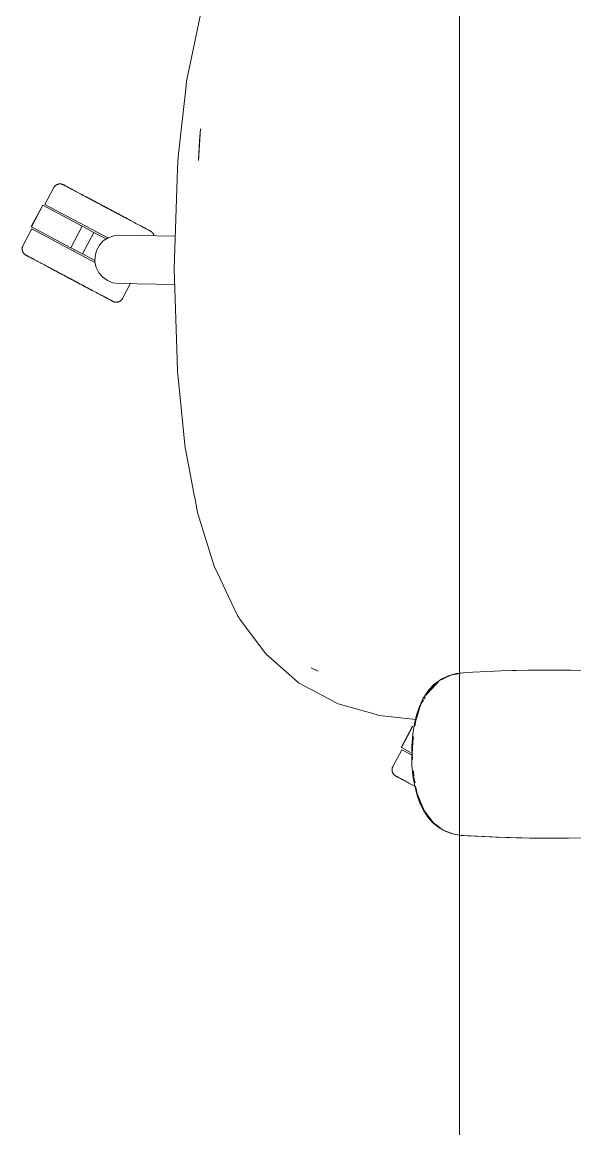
# Model space of a CAD drawing. Header units: millimetres. Extents: x 79795 to 317870, y -36033 to 97293.
# Drawn here: x 228745 to 229063, y 9948 to 10587 of the extents above; entities that cross this region are included whole.
import ezdxf

# ---------------------------------------------------------------- set-up
doc = ezdxf.new("R2010")
doc.units = ezdxf.units.MM
doc.header["$MEASUREMENT"] = 0
doc.layers.add('G-IMPT', color=8, linetype='CONTINUOUS', lineweight=9)
doc.layers.add('I-FURN', color=8, linetype='CONTINUOUS', lineweight=9)

msp = doc.modelspace()

# ---------------------------------------------------------------- linework, layer by layer
at = {"layer": 'G-IMPT'}
for p, q in [((228844.53, 10577.23), (228847.4, 10591.05)), ((228843.77, 10573.55), (228844.53, 10577.23)), ((228843.77, 10573.55), (228839.42, 10552.61)), ((228839.42, 10552.61), (228838.93, 10548.19)), ((228834.8, 10510.75), (228838.93, 10548.19)), ((228846.2, 10506.91), (228847.45, 10525.19)), ((228847.45, 10525.19), (228846.84, 10518.24)), ((228846.2, 10506.91), (228846.84, 10518.24)), ((228834, 10496.43), (228834.32, 10506.38)), ((228834.8, 10510.75), (228834.32, 10506.38)), ((228834, 10496.43), (228832.29, 10444.25)), ((228832.29, 10444.25), (228833.91, 10392.09)), ((228833.91, 10392.09), (228834.13, 10384.83)), ((228834.87, 10377.76), (228834.13, 10384.83)), ((228838.69, 10340.77), (228834.87, 10377.76)), ((228838.69, 10340.77), (228838.78, 10340.31)), ((228843.64, 10314.93), (228838.78, 10340.31)), ((228843.64, 10314.93), (228844.35, 10311.26)), ((228845.81, 10303.66), (228844.35, 10311.26)), ((228850, 10290.05), (228845.81, 10303.66)), ((228855.32, 10272.78), (228850, 10290.05)), ((228855.32, 10272.78), (228858.51, 10266.02)), ((228858.94, 10265.1), (228858.51, 10266.02)), ((228868.21, 10245.46), (228858.94, 10265.1)), ((228868.21, 10245.46), (228868.63, 10244.75)), ((228869.57, 10243.17), (228868.63, 10244.75)), ((228870.03, 10242.4), (228869.57, 10243.17)), ((228870.03, 10242.4), (228884.6, 10222.91)), ((228884.6, 10222.91), (228885.33, 10221.94)), ((228888.59, 10219.07), (228885.33, 10221.94)), ((228888.59, 10219.07), (228903.37, 10206.05)), ((228911.34, 10214.07), (228915.23, 10212.12)), ((228911.34, 10214.07), (228913.64, 10212.9)), ((228913.64, 10212.9), (228915.23, 10212.12)), ((228994.9, 10210.78), (228990.95, 10209.72)), ((228991.79, 10209.91), (228996.83, 10210.86)), ((228996.83, 10211.03), (228994.9, 10210.78)), ((228996.83, 10210.86), (228999.13, 10211.28)), ((228998.91, 10211.28), (228996.83, 10211.03)), ((229004.57, 10211.57), (228998.91, 10211.28)), ((229004.57, 10211.57), (229017.13, 10212.18)), ((229020.68, 10212.31), (229017.13, 10212.18)), ((229036.35, 10212.68), (229020.68, 10212.31)), ((229024.08, 10212.36), (229027.4, 10212.51)), ((229029.62, 10212.51), (229027.4, 10212.51)), ((229036.35, 10212.68), (229040.86, 10212.74)), ((229040.86, 10212.74), (229055.57, 10212.73)), ((229061.04, 10212.66), (229055.57, 10212.73)), ((229061.04, 10212.66), (229073.35, 10212.36)), ((228903.37, 10206.05), (228904.04, 10205.46)), ((228914.47, 10199.88), (228904.04, 10205.46)), ((228978.39, 10199.32), (228985.29, 10206.71)), ((228982.08, 10204.39), (228979.21, 10201.35)), ((228979.58, 10201.4), (228985.29, 10206.71)), ((228979.8, 10200.94), (228982.88, 10204.47)), ((228982.08, 10204.39), (228983.4, 10205.53)), ((228985.29, 10206.71), (228982.88, 10204.47)), ((228986.62, 10207.73), (228983.4, 10205.53)), ((228987.53, 10207.81), (228985.29, 10206.71)), ((228986.62, 10207.73), (228990.95, 10209.72)), ((228987.89, 10207.99), (228991.79, 10209.91)), ((228925.71, 10193.87), (228914.47, 10199.88)), ((228979.21, 10201.35), (228976.77, 10197.89)), ((228977.7, 10198.25), (228979.58, 10201.4)), ((228978.39, 10199.32), (228979.67, 10200.79)), ((228926.82, 10193.27), (228925.71, 10193.87)), ((228948.17, 10187.27), (228926.82, 10193.27)), ((228971.59, 10183.71), (228974.62, 10193.1)), ((228972.02, 10186.79), (228973.76, 10191.88)), ((228973.76, 10191.88), (228975.96, 10196.52)), ((228974.62, 10193.1), (228976.09, 10195.55)), ((228975.96, 10196.52), (228976.77, 10197.89)), ((228976.37, 10196.02), (228977.23, 10197.46)), ((228948.17, 10187.27), (228950.43, 10186.63)), ((228971.71, 10184.21), (228950.43, 10186.63)), ((228972.02, 10186.79), (228971.04, 10182.87)), ((228971.04, 10182.87), (228969.92, 10176.11)), ((228971.13, 10180.42), (228971.59, 10183.71)), ((228969.35, 10168.79), (228969.92, 10176.11)), ((228969.86, 10171.45), (228970.26, 10174.23)), ((228969.35, 10168.79), (228969.26, 10164.28)), ((228969.86, 10171.45), (228969.63, 10164.28)), ((228969.26, 10164.28), (228969.44, 10157.95)), ((228969.82, 10161.18), (228969.63, 10164.28)), ((228970, 10151.8), (228969.44, 10157.95)), ((228970.42, 10151.46), (228970.22, 10154.66)), ((228970, 10151.8), (228971, 10145.86)), ((228971.19, 10147.71), (228970.56, 10150.76)), ((228972.43, 10140.38), (228971, 10145.86)), ((228972.46, 10141.5), (228971.75, 10144.96)), ((228972.46, 10141.5), (228974.79, 10135.87)), ((228972.43, 10140.38), (228974.02, 10136.05)), ((228976, 10131.98), (228974.02, 10136.05)), ((228976.63, 10131.48), (228974.79, 10135.87)), ((228976, 10131.98), (228978.66, 10127.93)), ((228981.84, 10124.69), (228976.63, 10131.48)), ((228978.66, 10127.93), (228981.32, 10124.89)), ((228985.06, 10121.81), (228981.32, 10124.89)), ((228987.47, 10120.52), (228981.84, 10124.69)), ((228988.5, 10119.86), (228985.06, 10121.81)), ((228993.66, 10118.11), (228987.47, 10120.52)), ((228988.5, 10119.86), (228992.14, 10118.46)), ((228993.49, 10118.09), (228992.14, 10118.46)), ((228993.49, 10118.09), (228995.88, 10117.65)), ((228993.66, 10118.11), (228996.83, 10117.63)), ((228997.53, 10117.4), (228995.88, 10117.65)), ((229018.1, 10116.35), (228997.53, 10117.4)), ((229019.31, 10116.31), (228997.53, 10117.4)), ((228997.53, 10117.4), (228999.13, 10117.28)), ((229019.31, 10116.31), (228999.13, 10117.28)), ((229039.5, 10115.85), (229018.1, 10116.35)), ((229029.66, 10116.01), (229018.1, 10116.35)), ((229018.1, 10116.35), (229019.31, 10116.31)), ((229039.5, 10115.85), (229019.31, 10116.31)), ((229059.68, 10115.89), (229029.66, 10116.01)), ((229039.5, 10115.85), (229029.66, 10116.01)), ((229029.66, 10116.01), (229048.89, 10115.8)), ((229037.46, 10115.87), (229035.55, 10115.94)), ((229040.4, 10115.89), (229037.46, 10115.87)), ((229059.68, 10115.89), (229039.5, 10115.85)), ((229059.68, 10115.89), (229048.89, 10115.8)), ((229059.68, 10115.89), (229068.1, 10116.06))]:
    msp.add_line(p, q, dxfattribs=at)
at = {"layer": 'I-FURN'}
for p, q in [((228996.83, 9399.83), (228996.83, 10999.83)), ((228996.83, 10999.83), (228996.83, 9399.83)), ((228763.19, 10491.72), (228763.29, 10491.85)), ((228763.29, 10491.85), (228763.39, 10491.97)), ((228763.39, 10491.97), (228763.5, 10492.09)), ((228763.5, 10492.09), (228763.62, 10492.2)), ((228763.62, 10492.2), (228763.74, 10492.31)), ((228763.74, 10492.31), (228763.86, 10492.42)), ((228763.86, 10492.42), (228763.99, 10492.52)), ((228763.99, 10492.52), (228764.12, 10492.61)), ((228764.12, 10492.61), (228764.25, 10492.7)), ((228764.25, 10492.7), (228764.39, 10492.78)), ((228764.39, 10492.78), (228764.53, 10492.86)), ((228764.53, 10492.86), (228764.68, 10492.93)), ((228764.68, 10492.93), (228764.82, 10493)), ((228764.82, 10493), (228764.97, 10493.06)), ((228764.97, 10493.06), (228765.12, 10493.11)), ((228765.12, 10493.11), (228765.28, 10493.16)), ((228765.28, 10493.16), (228765.43, 10493.2)), ((228765.43, 10493.2), (228765.59, 10493.24)), ((228765.59, 10493.24), (228765.75, 10493.27)), ((228765.75, 10493.27), (228765.91, 10493.29)), ((228765.91, 10493.29), (228766.07, 10493.3)), ((228766.07, 10493.3), (228766.23, 10493.31)), ((228766.23, 10493.31), (228766.39, 10493.32)), ((228766.39, 10493.32), (228766.55, 10493.32)), ((228766.55, 10493.32), (228766.71, 10493.31)), ((228766.71, 10493.31), (228766.87, 10493.29)), ((228766.87, 10493.29), (228767.03, 10493.27)), ((228767.03, 10493.27), (228767.19, 10493.24)), ((228767.19, 10493.24), (228767.35, 10493.2)), ((228767.35, 10493.2), (228767.51, 10493.16)), ((228767.51, 10493.16), (228767.66, 10493.12)), ((228767.66, 10493.12), (228767.81, 10493.06)), ((228767.81, 10493.06), (228767.96, 10493)), ((228767.96, 10493), (228768.11, 10492.94)), ((228768.11, 10492.94), (228768.25, 10492.87)), ((228768.25, 10492.87), (228768.29, 10492.85)), ((228768.29, 10492.85), (228768.31, 10492.84)), ((228768.3, 10492.84), (228768.29, 10492.85)), ((228768.34, 10492.82), (228768.3, 10492.84)), ((228768.31, 10492.84), (228768.37, 10492.8)), ((228768.42, 10492.78), (228768.34, 10492.82)), ((228768.37, 10492.8), (228768.47, 10492.75)), ((228768.54, 10492.71), (228768.42, 10492.78)), ((228768.47, 10492.75), (228768.61, 10492.68)), ((228768.71, 10492.63), (228768.54, 10492.71)), ((228768.61, 10492.68), (228768.79, 10492.58)), ((228768.91, 10492.52), (228768.71, 10492.63)), ((228768.79, 10492.58), (228769.01, 10492.46)), ((228769.15, 10492.39), (228768.91, 10492.52)), ((228769.01, 10492.46), (228769.27, 10492.33)), ((228769.43, 10492.24), (228769.15, 10492.39)), ((228769.27, 10492.33), (228769.57, 10492.17)), ((228769.74, 10492.07), (228769.43, 10492.24)), ((228769.57, 10492.17), (228769.9, 10491.99)), ((228770.1, 10491.89), (228769.74, 10492.07)), ((228769.9, 10491.99), (228770.28, 10491.79)), ((228770.49, 10491.68), (228770.1, 10491.89)), ((228770.28, 10491.79), (228770.69, 10491.57)), ((228762.84, 10491.18), (228757.69, 10481.49)), ((228762.84, 10491.18), (228762.92, 10491.32)), ((228762.92, 10491.32), (228763, 10491.46)), ((228763, 10491.46), (228763.09, 10491.59)), ((228763.09, 10491.59), (228763.19, 10491.72)), ((228770.92, 10491.45), (228770.49, 10491.68)), ((228770.69, 10491.57), (228771.13, 10491.34)), ((228771.39, 10491.2), (228770.92, 10491.45)), ((228771.13, 10491.34), (228771.61, 10491.08)), ((228771.89, 10490.93), (228771.39, 10491.2)), ((228771.61, 10491.08), (228772.13, 10490.81)), ((228772.43, 10490.65), (228771.89, 10490.93)), ((228772.13, 10490.81), (228772.68, 10490.51)), ((228772.99, 10490.35), (228772.43, 10490.65)), ((228772.68, 10490.51), (228773.27, 10490.2)), ((228773.6, 10490.03), (228772.99, 10490.35)), ((228774.23, 10489.69), (228773.6, 10490.03)), ((228774.89, 10489.34), (228774.23, 10489.69)), ((228775.59, 10488.97), (228774.89, 10489.34)), ((228776.31, 10488.58), (228775.59, 10488.97)), ((228777.06, 10488.19), (228776.31, 10488.58)), ((228777.84, 10487.77), (228777.06, 10488.19)), ((228778.64, 10487.35), (228777.84, 10487.77)), ((228779.46, 10486.91), (228778.64, 10487.35)), ((228779.01, 10487.15), (228779.85, 10486.7)), ((228780.31, 10486.46), (228779.46, 10486.91)), ((228779.85, 10486.7), (228780.7, 10486.25)), ((228781.18, 10486), (228780.31, 10486.46)), ((228780.7, 10486.25), (228781.58, 10485.78)), ((228782.06, 10485.52), (228781.18, 10486)), ((228781.58, 10485.78), (228782.48, 10485.3)), ((228782.97, 10485.04), (228782.06, 10485.52)), ((228756.4, 10481.05), (228749.83, 10468.69)), ((228750, 10468.6), (228756.57, 10480.96)), ((228756.57, 10480.96), (228779.28, 10468.88)), ((228794.44, 10461.95), (228757.69, 10481.49)), ((228782.48, 10485.3), (228783.39, 10484.82)), ((228783.89, 10484.55), (228782.97, 10485.04)), ((228783.39, 10484.82), (228784.32, 10484.32)), ((228784.83, 10484.05), (228783.89, 10484.55)), ((228784.32, 10484.32), (228785.27, 10483.82)), ((228785.78, 10483.55), (228784.83, 10484.05)), ((228785.27, 10483.82), (228786.22, 10483.31)), ((228786.74, 10483.04), (228785.78, 10483.55)), ((228786.22, 10483.31), (228787.19, 10482.8)), ((228787.72, 10482.52), (228786.74, 10483.04)), ((228787.19, 10482.8), (228788.17, 10482.28)), ((228788.7, 10481.99), (228787.72, 10482.52)), ((228788.17, 10482.28), (228789.16, 10481.75)), ((228789.69, 10481.47), (228788.7, 10481.99)), ((228789.16, 10481.75), (228790.15, 10481.22)), ((228790.69, 10480.94), (228789.69, 10481.47)), ((228790.15, 10481.22), (228791.15, 10480.69)), ((228791.69, 10480.41), (228790.69, 10480.94)), ((228791.15, 10480.69), (228792.15, 10480.16)), ((228792.7, 10479.87), (228791.69, 10480.41)), ((228792.15, 10480.16), (228793.16, 10479.63)), ((228793.7, 10479.34), (228792.7, 10479.87)), ((228793.16, 10479.63), (228794.16, 10479.09)), ((228794.71, 10478.8), (228793.7, 10479.34)), ((228794.16, 10479.09), (228795.17, 10478.56)), ((228795.71, 10478.27), (228794.71, 10478.8)), ((228795.17, 10478.56), (228796.17, 10478.02)), ((228796.71, 10477.74), (228795.71, 10478.27)), ((228796.17, 10478.02), (228797.17, 10477.49)), ((228797.7, 10477.21), (228796.71, 10477.74)), ((228797.17, 10477.49), (228798.16, 10476.97)), ((228798.69, 10476.68), (228797.7, 10477.21)), ((228798.16, 10476.97), (228799.14, 10476.44)), ((228799.67, 10476.16), (228798.69, 10476.68)), ((228799.14, 10476.44), (228800.12, 10475.93)), ((228800.64, 10475.65), (228799.67, 10476.16)), ((228800.12, 10475.93), (228801.08, 10475.41)), ((228801.59, 10475.14), (228800.64, 10475.65)), ((228801.08, 10475.41), (228802.03, 10474.91)), ((228802.54, 10474.64), (228801.59, 10475.14)), ((228802.03, 10474.91), (228802.97, 10474.41)), ((228803.47, 10474.14), (228802.54, 10474.64)), ((228802.97, 10474.41), (228803.89, 10473.92)), ((228804.38, 10473.66), (228803.47, 10474.14)), ((228803.89, 10473.92), (228804.8, 10473.44)), ((228805.28, 10473.18), (228804.38, 10473.66)), ((228806.15, 10472.71), (228805.28, 10473.18)), ((228807.01, 10472.26), (228806.15, 10472.71)), ((228750.18, 10467.37), (228745.03, 10457.68)), ((228772.7, 10456.52), (228750, 10468.6)), ((228786.9, 10447.84), (228750.18, 10467.37)), ((228772.7, 10456.52), (228779.28, 10468.88)), ((228779.28, 10468.88), (228785.92, 10465.35)), ((228807.85, 10471.82), (228807.01, 10472.26)), ((228808.66, 10471.38), (228807.85, 10471.82)), ((228809.45, 10470.96), (228808.66, 10471.38)), ((228810.21, 10470.56), (228809.45, 10470.96)), ((228810.94, 10470.17), (228810.21, 10470.56)), ((228811.65, 10469.79), (228810.94, 10470.17)), ((228812.33, 10469.43), (228811.65, 10469.79)), ((228812.98, 10469.09), (228812.33, 10469.43)), ((228813.59, 10468.76), (228812.98, 10469.09)), ((228814.18, 10468.45), (228813.59, 10468.76)), ((228813.86, 10468.62), (228814.43, 10468.31)), ((228814.73, 10468.16), (228814.18, 10468.45)), ((228814.43, 10468.31), (228814.97, 10468.03)), ((228815.24, 10467.88), (228814.73, 10468.16)), ((228814.97, 10468.03), (228815.47, 10467.76)), ((228815.73, 10467.63), (228815.24, 10467.88)), ((228815.47, 10467.76), (228815.94, 10467.51)), ((228816.17, 10467.39), (228815.73, 10467.63)), ((228815.94, 10467.51), (228816.37, 10467.29)), ((228816.58, 10467.17), (228816.17, 10467.39)), ((228816.37, 10467.29), (228816.76, 10467.08)), ((228816.96, 10466.97), (228816.58, 10467.17)), ((228816.76, 10467.08), (228817.11, 10466.89)), ((228817.29, 10466.79), (228816.96, 10466.97)), ((228817.11, 10466.89), (228817.43, 10466.72)), ((228817.59, 10466.64), (228817.29, 10466.79)), ((228817.43, 10466.72), (228817.71, 10466.57)), ((228817.85, 10466.5), (228817.59, 10466.64)), ((228817.71, 10466.57), (228817.95, 10466.44)), ((228818.07, 10466.38), (228817.85, 10466.5)), ((228817.95, 10466.44), (228818.15, 10466.33)), ((228818.25, 10466.29), (228818.07, 10466.38)), ((228818.15, 10466.33), (228818.32, 10466.25)), ((228818.39, 10466.21), (228818.25, 10466.29)), ((228818.32, 10466.25), (228818.44, 10466.18)), ((228818.49, 10466.16), (228818.39, 10466.21)), ((228779.35, 10452.99), (228785.92, 10465.35)), ((228785.92, 10465.35), (228793.06, 10461.55)), ((228789.1, 10457.93), (228791.38, 10460.41)), ((228791.38, 10460.41), (228794.19, 10462.28)), ((228794.19, 10462.28), (228797.37, 10463.42)), ((228797.37, 10463.42), (228800.72, 10463.77)), ((228800.72, 10463.77), (228832.91, 10463.21)), ((228818.44, 10466.18), (228818.52, 10466.14)), ((228818.55, 10466.13), (228818.49, 10466.16)), ((228818.52, 10466.14), (228818.56, 10466.12)), ((228818.57, 10466.12), (228818.55, 10466.13)), ((228818.56, 10466.12), (228818.57, 10466.12)), ((228818.57, 10466.12), (228818.71, 10466.04)), ((228818.71, 10466.04), (228818.85, 10465.95)), ((228818.85, 10465.95), (228818.98, 10465.86)), ((228818.98, 10465.86), (228819.11, 10465.77)), ((228819.11, 10465.77), (228819.24, 10465.67)), ((228819.24, 10465.67), (228819.36, 10465.56)), ((228819.36, 10465.56), (228819.48, 10465.45)), ((228819.48, 10465.45), (228819.59, 10465.34)), ((228819.59, 10465.34), (228819.7, 10465.22)), ((228819.7, 10465.22), (228819.8, 10465.1)), ((228819.8, 10465.1), (228819.9, 10464.97)), ((228819.9, 10464.97), (228820, 10464.84)), ((228820, 10464.84), (228820.08, 10464.7)), ((228820.08, 10464.7), (228820.17, 10464.57)), ((228820.17, 10464.57), (228820.25, 10464.43)), ((228820.25, 10464.43), (228820.32, 10464.28)), ((228820.32, 10464.28), (228820.38, 10464.13)), ((228820.38, 10464.13), (228820.44, 10463.98)), ((228820.44, 10463.98), (228820.5, 10463.83)), ((228820.5, 10463.83), (228820.55, 10463.68)), ((228820.55, 10463.68), (228820.59, 10463.52)), ((228820.59, 10463.52), (228820.62, 10463.37)), ((228744.56, 10455.94), (228744.57, 10456.1)), ((228744.56, 10455.78), (228744.56, 10455.94)), ((228744.56, 10455.62), (228744.56, 10455.78)), ((228744.57, 10455.46), (228744.56, 10455.62)), ((228744.57, 10456.1), (228744.59, 10456.26)), ((228744.59, 10455.3), (228744.57, 10455.46)), ((228744.59, 10456.26), (228744.61, 10456.42)), ((228744.61, 10455.14), (228744.59, 10455.3)), ((228744.61, 10456.42), (228744.64, 10456.58)), ((228744.64, 10454.98), (228744.61, 10455.14)), ((228744.64, 10456.58), (228744.67, 10456.74)), ((228744.68, 10454.82), (228744.64, 10454.98)), ((228744.67, 10456.74), (228744.71, 10456.9)), ((228744.72, 10454.67), (228744.68, 10454.82)), ((228744.71, 10456.9), (228744.76, 10457.05)), ((228744.77, 10454.51), (228744.72, 10454.67)), ((228744.76, 10457.05), (228744.81, 10457.2)), ((228744.82, 10454.36), (228744.77, 10454.51)), ((228744.81, 10457.2), (228744.87, 10457.35)), ((228744.88, 10454.21), (228744.82, 10454.36)), ((228744.87, 10457.35), (228744.94, 10457.5)), ((228744.95, 10454.07), (228744.88, 10454.21)), ((228744.94, 10457.5), (228745.01, 10457.64)), ((228745.02, 10453.92), (228744.95, 10454.07)), ((228745.01, 10457.64), (228745.03, 10457.68)), ((228745.1, 10453.78), (228745.02, 10453.92)), ((228745.18, 10453.64), (228745.1, 10453.78)), ((228745.27, 10453.51), (228745.18, 10453.64)), ((228745.36, 10453.38), (228745.27, 10453.51)), ((228779.35, 10452.99), (228772.7, 10456.52)), ((228774.66, 10454.84), (228774.46, 10454.46)), ((228786.62, 10451.71), (228787.48, 10454.97)), ((228787.48, 10454.97), (228789.1, 10457.93)), ((228745.46, 10453.25), (228745.36, 10453.38)), ((228745.56, 10453.13), (228745.46, 10453.25)), ((228745.67, 10453.01), (228745.56, 10453.13)), ((228745.79, 10452.89), (228745.67, 10453.01)), ((228745.9, 10452.78), (228745.79, 10452.89)), ((228746.03, 10452.68), (228745.9, 10452.78)), ((228746.15, 10452.58), (228746.03, 10452.68)), ((228746.28, 10452.48), (228746.15, 10452.58)), ((228746.42, 10452.39), (228746.28, 10452.48)), ((228746.56, 10452.31), (228746.42, 10452.39)), ((228746.7, 10452.23), (228746.56, 10452.31)), ((228746.74, 10452.21), (228746.7, 10452.23)), ((228746.7, 10452.23), (228746.7, 10452.23)), ((228746.7, 10452.23), (228746.72, 10452.22)), ((228746.72, 10452.22), (228746.78, 10452.19)), ((228746.83, 10452.16), (228746.74, 10452.21)), ((228746.78, 10452.19), (228746.88, 10452.13)), ((228746.95, 10452.1), (228746.83, 10452.16)), ((228746.88, 10452.13), (228747.02, 10452.06)), ((228747.11, 10452.01), (228746.95, 10452.1)), ((228747.02, 10452.06), (228747.2, 10451.96)), ((228747.31, 10451.9), (228747.11, 10452.01)), ((228747.2, 10451.96), (228747.42, 10451.85)), ((228747.55, 10451.78), (228747.31, 10451.9)), ((228747.42, 10451.85), (228747.68, 10451.71)), ((228747.83, 10451.63), (228747.55, 10451.78)), ((228747.68, 10451.71), (228747.97, 10451.55)), ((228748.15, 10451.46), (228747.83, 10451.63)), ((228747.97, 10451.55), (228748.31, 10451.37)), ((228748.5, 10451.27), (228748.15, 10451.46)), ((228748.31, 10451.37), (228748.68, 10451.18)), ((228748.9, 10451.06), (228748.5, 10451.27)), ((228748.68, 10451.18), (228749.09, 10450.96)), ((228749.33, 10450.83), (228748.9, 10451.06)), ((228749.09, 10450.96), (228749.54, 10450.72)), ((228749.79, 10450.58), (228749.33, 10450.83)), ((228749.54, 10450.72), (228750.02, 10450.46)), ((228750.29, 10450.32), (228749.79, 10450.58)), ((228750.02, 10450.46), (228750.54, 10450.19)), ((228750.83, 10450.03), (228750.29, 10450.32)), ((228750.54, 10450.19), (228751.09, 10449.9)), ((228751.4, 10449.73), (228750.83, 10450.03)), ((228751.09, 10449.9), (228751.67, 10449.59)), ((228751.67, 10449.59), (228752.29, 10449.26)), ((228752.29, 10449.26), (228752.94, 10448.91)), ((228752.94, 10448.91), (228753.61, 10448.55)), ((228753.61, 10448.55), (228754.32, 10448.18)), ((228754.32, 10448.18), (228755.06, 10447.79)), ((228755.06, 10447.79), (228755.82, 10447.38)), ((228755.82, 10447.38), (228756.61, 10446.96)), ((228786.49, 10449.19), (228779.35, 10452.99)), ((228786.56, 10448.34), (228786.62, 10451.71)), ((228787.31, 10445.05), (228786.56, 10448.34)), ((228756.61, 10446.96), (228757.42, 10446.53)), ((228757.42, 10446.53), (228758.25, 10446.09)), ((228758.25, 10446.09), (228759.11, 10445.63)), ((228759.11, 10445.63), (228759.99, 10445.16)), ((228759.99, 10445.16), (228760.88, 10444.69)), ((228761.37, 10444.43), (228760.47, 10444.91)), ((228760.88, 10444.69), (228761.8, 10444.2)), ((228762.3, 10443.94), (228761.37, 10444.43)), ((228761.8, 10444.2), (228762.73, 10443.71)), ((228763.23, 10443.44), (228762.3, 10443.94)), ((228762.73, 10443.71), (228763.67, 10443.21)), ((228764.18, 10442.93), (228763.23, 10443.44)), ((228763.67, 10443.21), (228764.63, 10442.7)), ((228765.15, 10442.42), (228764.18, 10442.93)), ((228764.63, 10442.7), (228765.6, 10442.18)), ((228766.12, 10441.9), (228765.15, 10442.42)), ((228765.6, 10442.18), (228766.57, 10441.66)), ((228767.11, 10441.38), (228766.12, 10441.9)), ((228766.57, 10441.66), (228767.56, 10441.14)), ((228768.1, 10440.85), (228767.11, 10441.38)), ((228767.56, 10441.14), (228768.56, 10440.61)), ((228769.09, 10440.32), (228768.1, 10440.85)), ((228788.82, 10442.03), (228787.31, 10445.05)), ((228791.02, 10439.47), (228788.82, 10442.03)), ((228768.56, 10440.61), (228769.55, 10440.08)), ((228770.1, 10439.79), (228769.09, 10440.32)), ((228769.55, 10440.08), (228770.56, 10439.54)), ((228771.1, 10439.26), (228770.1, 10439.79)), ((228770.56, 10439.54), (228771.56, 10439.01)), ((228772.11, 10438.72), (228771.1, 10439.26)), ((228771.56, 10439.01), (228772.57, 10438.48)), ((228773.11, 10438.19), (228772.11, 10438.72)), ((228772.57, 10438.48), (228773.57, 10437.94)), ((228774.11, 10437.65), (228773.11, 10438.19)), ((228773.57, 10437.94), (228774.57, 10437.41)), ((228775.11, 10437.12), (228774.11, 10437.65)), ((228774.57, 10437.41), (228775.57, 10436.88)), ((228776.11, 10436.59), (228775.11, 10437.12)), ((228775.57, 10436.88), (228776.56, 10436.35)), ((228777.09, 10436.07), (228776.11, 10436.59)), ((228776.56, 10436.35), (228777.55, 10435.83)), ((228778.07, 10435.55), (228777.09, 10436.07)), ((228777.55, 10435.83), (228778.52, 10435.31)), ((228779.04, 10435.03), (228778.07, 10435.55)), ((228778.52, 10435.31), (228779.48, 10434.8)), ((228780, 10434.52), (228779.04, 10435.03)), ((228779.48, 10434.8), (228780.43, 10434.29)), ((228780.94, 10434.02), (228780, 10434.52)), ((228780.43, 10434.29), (228781.37, 10433.79)), ((228793.76, 10437.51), (228791.02, 10439.47)), ((228796.89, 10436.25), (228793.76, 10437.51)), ((228800.23, 10435.79), (228796.89, 10436.25)), ((228832.57, 10435.22), (228800.23, 10435.79)), ((228802.42, 10427.17), (228807.12, 10436.01)), ((228781.87, 10433.53), (228780.94, 10434.02)), ((228781.37, 10433.79), (228782.29, 10433.3)), ((228782.79, 10433.04), (228781.87, 10433.53)), ((228782.29, 10433.3), (228783.2, 10432.82)), ((228783.68, 10432.57), (228782.79, 10433.04)), ((228783.2, 10432.82), (228784.09, 10432.35)), ((228784.56, 10432.1), (228783.68, 10432.57)), ((228784.09, 10432.35), (228784.96, 10431.89)), ((228785.42, 10431.64), (228784.56, 10432.1)), ((228784.96, 10431.89), (228785.8, 10431.44)), ((228786.25, 10431.2), (228785.42, 10431.64)), ((228785.8, 10431.44), (228786.63, 10431)), ((228786.63, 10431), (228787.43, 10430.57)), ((228787.43, 10430.57), (228788.2, 10430.16)), ((228788.2, 10430.16), (228788.95, 10429.76)), ((228788.95, 10429.76), (228789.68, 10429.38)), ((228789.68, 10429.38), (228790.37, 10429.01)), ((228790.37, 10429.01), (228791.03, 10428.66)), ((228791.03, 10428.66), (228791.67, 10428.32)), ((228791.67, 10428.32), (228792.27, 10428)), ((228792.58, 10427.83), (228792, 10428.14)), ((228792.27, 10428), (228792.84, 10427.7)), ((228793.13, 10427.54), (228792.58, 10427.83)), ((228792.84, 10427.7), (228793.37, 10427.41)), ((228793.65, 10427.27), (228793.13, 10427.54)), ((228793.37, 10427.41), (228793.87, 10427.15)), ((228794.13, 10427.01), (228793.65, 10427.27)), ((228793.87, 10427.15), (228794.34, 10426.9)), ((228794.58, 10426.77), (228794.13, 10427.01)), ((228794.34, 10426.9), (228794.77, 10426.67)), ((228794.99, 10426.55), (228794.58, 10426.77)), ((228794.77, 10426.67), (228795.16, 10426.46)), ((228795.36, 10426.36), (228794.99, 10426.55)), ((228795.16, 10426.46), (228795.52, 10426.27)), ((228795.7, 10426.18), (228795.36, 10426.36)), ((228795.52, 10426.27), (228795.84, 10426.1)), ((228795.99, 10426.02), (228795.7, 10426.18)), ((228795.84, 10426.1), (228796.12, 10425.95)), ((228796.25, 10425.88), (228795.99, 10426.02)), ((228796.12, 10425.95), (228796.36, 10425.83)), ((228796.47, 10425.77), (228796.25, 10425.88)), ((228796.36, 10425.83), (228796.56, 10425.72)), ((228796.65, 10425.67), (228796.47, 10425.77)), ((228796.56, 10425.72), (228796.72, 10425.63)), ((228796.79, 10425.6), (228796.65, 10425.67)), ((228796.72, 10425.63), (228796.84, 10425.57)), ((228796.89, 10425.54), (228796.79, 10425.6)), ((228796.84, 10425.57), (228796.92, 10425.52)), ((228796.95, 10425.51), (228796.89, 10425.54)), ((228796.92, 10425.52), (228796.97, 10425.5)), ((228796.97, 10425.5), (228796.95, 10425.51)), ((228797.01, 10425.48), (228796.97, 10425.5)), ((228796.97, 10425.5), (228796.97, 10425.5)), ((228797.15, 10425.41), (228797.01, 10425.48)), ((228797.3, 10425.34), (228797.15, 10425.41)), ((228797.45, 10425.28), (228797.3, 10425.34)), ((228797.6, 10425.23), (228797.45, 10425.28)), ((228797.76, 10425.18), (228797.6, 10425.23)), ((228797.91, 10425.14), (228797.76, 10425.18)), ((228798.07, 10425.11), (228797.91, 10425.14)), ((228798.23, 10425.08), (228798.07, 10425.11)), ((228798.39, 10425.06), (228798.23, 10425.08)), ((228798.55, 10425.04), (228798.39, 10425.06)), ((228798.71, 10425.03), (228798.55, 10425.04)), ((228798.87, 10425.03), (228798.71, 10425.03)), ((228799.03, 10425.03), (228798.87, 10425.03)), ((228799.19, 10425.04), (228799.03, 10425.03)), ((228799.35, 10425.06), (228799.19, 10425.04)), ((228799.51, 10425.08), (228799.35, 10425.06)), ((228799.67, 10425.11), (228799.51, 10425.08)), ((228799.83, 10425.15), (228799.67, 10425.11)), ((228799.99, 10425.19), (228799.83, 10425.15)), ((228800.14, 10425.24), (228799.99, 10425.19)), ((228800.29, 10425.29), (228800.14, 10425.24)), ((228800.44, 10425.35), (228800.29, 10425.29)), ((228800.59, 10425.42), (228800.44, 10425.35)), ((228800.73, 10425.49), (228800.59, 10425.42)), ((228800.87, 10425.56), (228800.73, 10425.49)), ((228801.01, 10425.65), (228800.87, 10425.56)), ((228801.15, 10425.74), (228801.01, 10425.65)), ((228801.28, 10425.83), (228801.15, 10425.74)), ((228801.4, 10425.93), (228801.28, 10425.83)), ((228801.53, 10426.03), (228801.4, 10425.93)), ((228801.65, 10426.14), (228801.53, 10426.03)), ((228801.76, 10426.26), (228801.65, 10426.14)), ((228801.87, 10426.37), (228801.76, 10426.26)), ((228801.97, 10426.5), (228801.87, 10426.37)), ((228802.07, 10426.62), (228801.97, 10426.5)), ((228802.17, 10426.75), (228802.07, 10426.62)), ((228802.26, 10426.89), (228802.17, 10426.75)), ((228802.34, 10427.03), (228802.26, 10426.89)), ((228802.42, 10427.17), (228802.34, 10427.03)), ((228969.76, 10180.5), (228963.18, 10168.14)), ((228963.35, 10168.05), (228969.93, 10180.41)), ((228969.93, 10180.41), (228970.02, 10180.36)), ((228963.54, 10166.82), (228958.39, 10157.14)), ((228968.65, 10165.24), (228963.35, 10168.05)), ((228969.17, 10163.83), (228963.54, 10166.82)), ((228957.92, 10155.4), (228957.93, 10155.56)), ((228957.92, 10155.24), (228957.92, 10155.4)), ((228957.92, 10155.07), (228957.92, 10155.24)), ((228957.93, 10154.91), (228957.92, 10155.07)), ((228957.93, 10155.56), (228957.95, 10155.72)), ((228957.95, 10154.75), (228957.93, 10154.91)), ((228957.95, 10155.72), (228957.97, 10155.88)), ((228957.97, 10154.59), (228957.95, 10154.75)), ((228957.97, 10155.88), (228958, 10156.04)), ((228958, 10154.44), (228957.97, 10154.59)), ((228958, 10156.04), (228958.03, 10156.19)), ((228958.03, 10154.28), (228958, 10154.44)), ((228958.03, 10156.19), (228958.07, 10156.35)), ((228958.08, 10154.12), (228958.03, 10154.28)), ((228958.07, 10156.35), (228958.12, 10156.5)), ((228958.12, 10153.97), (228958.08, 10154.12)), ((228958.12, 10156.5), (228958.17, 10156.66)), ((228958.18, 10153.82), (228958.12, 10153.97)), ((228958.17, 10156.66), (228958.23, 10156.81)), ((228958.24, 10153.67), (228958.18, 10153.82)), ((228958.23, 10156.81), (228958.3, 10156.95)), ((228958.3, 10153.52), (228958.24, 10153.67)), ((228958.3, 10156.95), (228958.37, 10157.1)), ((228958.38, 10153.38), (228958.3, 10153.52)), ((228958.37, 10157.1), (228958.39, 10157.14)), ((228958.45, 10153.23), (228958.38, 10153.38)), ((228958.54, 10153.1), (228958.45, 10153.23)), ((228958.63, 10152.96), (228958.54, 10153.1)), ((228958.72, 10152.83), (228958.63, 10152.96)), ((228958.82, 10152.7), (228958.72, 10152.83)), ((228958.92, 10152.58), (228958.82, 10152.7)), ((228959.03, 10152.46), (228958.92, 10152.58)), ((228959.15, 10152.35), (228959.03, 10152.46)), ((228959.26, 10152.24), (228959.15, 10152.35)), ((228959.39, 10152.13), (228959.26, 10152.24)), ((228959.51, 10152.03), (228959.39, 10152.13)), ((228959.64, 10151.94), (228959.51, 10152.03)), ((228959.78, 10151.85), (228959.64, 10151.94)), ((228959.91, 10151.76), (228959.78, 10151.85)), ((228960.06, 10151.69), (228959.91, 10151.76)), ((228960.06, 10151.68), (228960.06, 10151.69)), ((228960.06, 10151.69), (228960.08, 10151.67)), ((228960.1, 10151.66), (228960.06, 10151.68)), ((228960.08, 10151.67), (228960.14, 10151.64)), ((228960.19, 10151.62), (228960.1, 10151.66)), ((228960.14, 10151.64), (228960.24, 10151.59)), ((228960.31, 10151.55), (228960.19, 10151.62)), ((228960.24, 10151.59), (228960.38, 10151.51)), ((228960.47, 10151.47), (228960.31, 10151.55)), ((228960.38, 10151.51), (228960.56, 10151.42)), ((228960.67, 10151.36), (228960.47, 10151.47)), ((228960.56, 10151.42), (228960.78, 10151.3)), ((228960.91, 10151.23), (228960.67, 10151.36)), ((228960.78, 10151.3), (228961.03, 10151.17)), ((228961.19, 10151.08), (228960.91, 10151.23)), ((228961.03, 10151.17), (228961.33, 10151.01)), ((228961.51, 10150.91), (228961.19, 10151.08)), ((228961.33, 10151.01), (228961.67, 10150.83)), ((228961.86, 10150.72), (228961.51, 10150.91)), ((228961.67, 10150.83), (228962.04, 10150.63)), ((228962.26, 10150.52), (228961.86, 10150.72)), ((228962.04, 10150.63), (228962.45, 10150.41)), ((228962.69, 10150.29), (228962.26, 10150.52)), ((228962.45, 10150.41), (228962.9, 10150.18)), ((228963.15, 10150.04), (228962.69, 10150.29)), ((228962.9, 10150.18), (228963.38, 10149.92)), ((228963.65, 10149.77), (228963.15, 10150.04)), ((228963.38, 10149.92), (228963.9, 10149.64)), ((228964.19, 10149.49), (228963.65, 10149.77)), ((228963.9, 10149.64), (228964.45, 10149.35)), ((228964.76, 10149.19), (228964.19, 10149.49)), ((228964.45, 10149.35), (228965.03, 10149.04)), ((228965.03, 10149.04), (228965.65, 10148.71)), ((228965.65, 10148.71), (228966.29, 10148.37)), ((228966.29, 10148.37), (228966.97, 10148.01)), ((228966.97, 10148.01), (228967.68, 10147.63)), ((228967.68, 10147.63), (228968.41, 10147.24)), ((228968.41, 10147.24), (228969.18, 10146.84)), ((228969.18, 10146.84), (228969.96, 10146.42)), ((228969.96, 10146.42), (228970.78, 10145.99)), ((228970.78, 10145.99), (228971.61, 10145.54))]:
    msp.add_line(p, q, dxfattribs=at)
msp.add_arc((228800.29, 10449.78), 13.81, 192.34734, 197.33603, dxfattribs=at)
msp.add_open_spline([(228786.97, 10446.14), (228786.85, 10446.56), (228786.78, 10447), (228786.72, 10447.43)], degree=3, dxfattribs=at)

doc.saveas('drawing.dxf')
